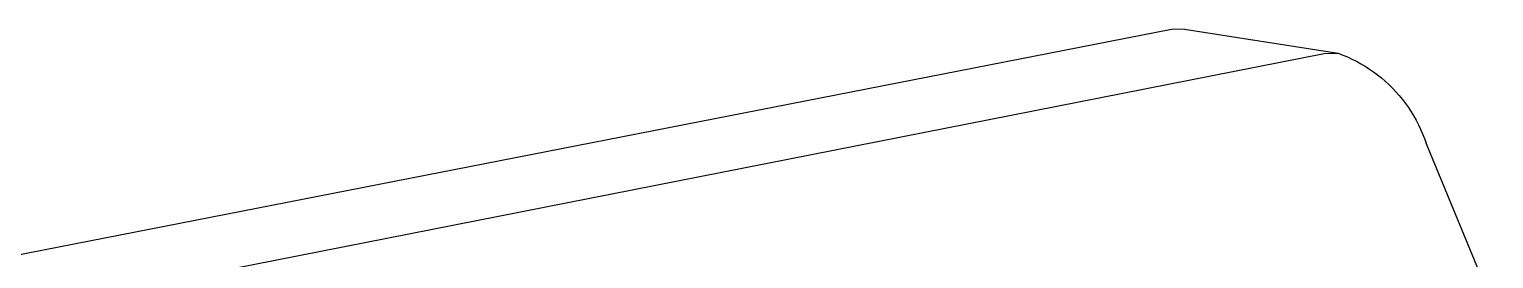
# Model space of a CAD drawing. Header units: millimetres. Extents: x -573 to 3430, y 0 to 3769.
# Drawn here: x 1633.68 to 1657.43, y 339.31 to 343.03 of the extents above; entities that cross this region are included whole.
import ezdxf

# ---------------------------------------------------------------- set-up
doc = ezdxf.new("R2010")
doc.units = ezdxf.units.MM
doc.layers.add('01 Basic thick', color=7, linetype='Continuous', lineweight=35)

msp = doc.modelspace()

# ---------------------------------------------------------------- linework, layer by layer
at = {"layer": '01 Basic thick', "lineweight": -3}
for p, q in [((1652.208, 343.025), (1581.363, 329.172)), ((1652.418, 343.03), (1652.208, 343.025)), ((1652.418, 343.03), (1654.911, 342.641)), ((1583.871, 328.681), (1654.683, 342.639)), ((1654.683, 342.639), (1654.91, 342.64)), ((1654.91, 342.64), (1654.986, 342.612)), ((1654.986, 342.612), (1655.062, 342.58)), ((1655.062, 342.58), (1655.135, 342.546)), ((1655.135, 342.546), (1655.208, 342.51)), ((1655.208, 342.51), (1655.28, 342.471)), ((1655.28, 342.471), (1655.35, 342.429)), ((1655.35, 342.429), (1655.418, 342.385)), ((1655.418, 342.385), (1655.485, 342.339)), ((1655.485, 342.339), (1655.55, 342.29)), ((1655.55, 342.29), (1655.614, 342.239)), ((1655.614, 342.239), (1655.675, 342.186)), ((1655.675, 342.186), (1655.735, 342.131)), ((1655.735, 342.131), (1655.793, 342.074)), ((1655.793, 342.074), (1655.849, 342.015)), ((1655.849, 342.015), (1655.903, 341.954)), ((1655.903, 341.954), (1655.954, 341.891)), ((1655.954, 341.891), (1656.004, 341.826)), ((1656.004, 341.826), (1656.051, 341.76)), ((1656.051, 341.76), (1656.096, 341.692)), ((1656.096, 341.692), (1656.138, 341.622)), ((1656.138, 341.622), (1656.178, 341.552)), ((1656.178, 341.552), (1656.215, 341.479)), ((1656.215, 341.479), (1656.25, 341.406)), ((1656.25, 341.406), (1656.282, 341.331)), ((1656.282, 341.331), (1656.312, 341.255)), ((1656.312, 341.255), (1656.339, 341.179)), ((1657.435, 338.535), (1656.339, 341.179))]:
    msp.add_line(p, q, dxfattribs=at)

doc.saveas('drawing.dxf')
